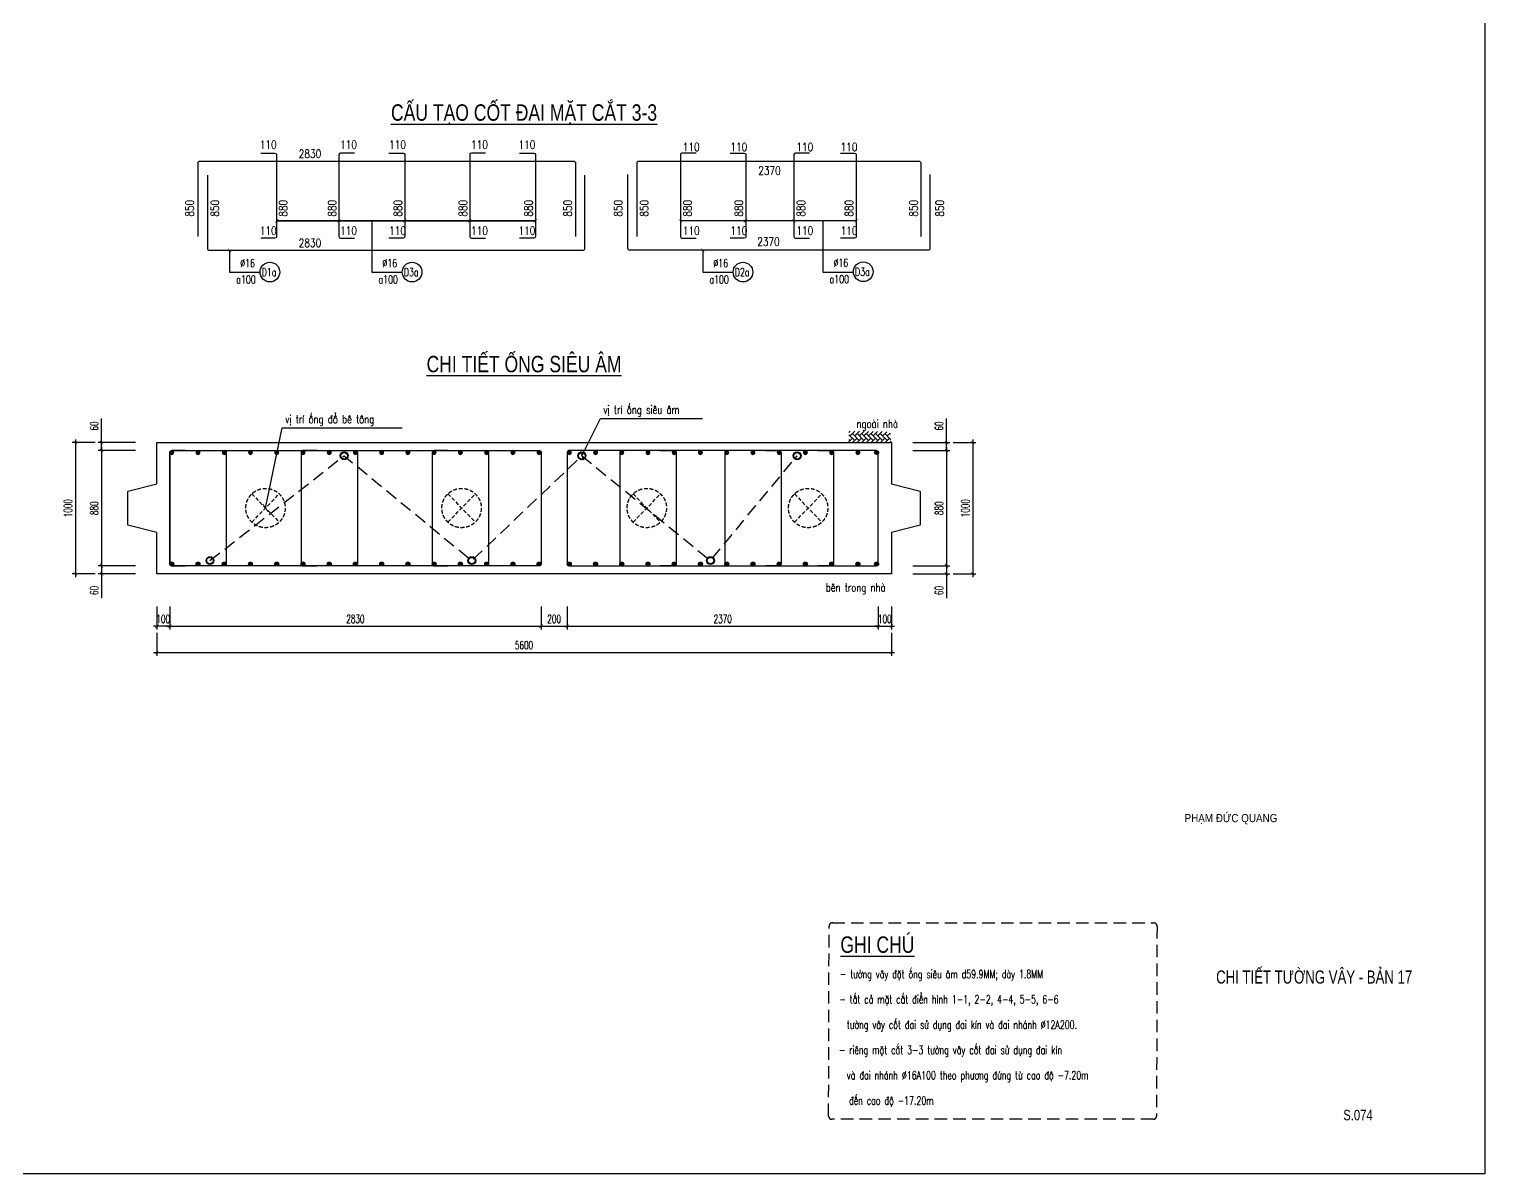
# Model space of a CAD drawing. Header units: millimetres. Extents: x -143483 to 1166745, y -1448440 to -1202244.
# Drawn here: x 303109 to 347497, y -1443081 to -1408172 of the extents above; entities that cross this region are included whole.
import ezdxf
from ezdxf.enums import TextEntityAlignment as Align

# ---------------------------------------------------------------- set-up
doc = ezdxf.new("R2010")
doc.units = ezdxf.units.MM
doc.header["$LTSCALE"] = 30
doc.header["$PDMODE"] = 3
doc.linetypes.add('DASHED', pattern=[19.05, 12.7, -6.35])
doc.layers.get('0').update_dxf_attribs({"lineweight": 9})
doc.layers.get('Defpoints').update_dxf_attribs({"lineweight": 9})
for name, color, linetype in [('0-Chu khung ten', 7, 'Continuous'), ('ccu11-Cotthep', 9, 'Continuous'), ('ccu11-Dim', 8, 'Continuous'), ('ccu11-Hatch', 8, 'Continuous'), ('ccu11-Manh', 8, 'Continuous'), ('ccu11-Text', 31, 'Continuous'), ('ccu11-Thay', 7, 'Continuous'), ('ccu11-Thep doc', 4, 'Continuous'), ('ccu11-Thepdai', 6, 'Continuous')]:
    doc.layers.add(name, color=color, linetype=linetype)
doc.layers.add('ccu11-Khuat', color=9, linetype='DASHED', lineweight=30)
doc.styles.add('ccu11-dim', font='vnsimli.shx', dxfattribs={"width": 0.65, "bigfont": 'bigfont.shx'})
doc.styles.add('ccu11-VnAvantH', font='VHAVAN.TTF')
doc.styles.add('ccu11-VnAvH-B', font='VHAVANB.TTF')
doc.styles.add('ccu11-vnsimli', font='vnsimli.shx', dxfattribs={"width": 0.8, "bigfont": 'vns.shx'})
doc.styles.add('ccu11-vnsimple', font='vnsimple.shx', dxfattribs={"bigfont": 'bigfont.shx'})
doc.styles.add('ccu11_simli', font='vnsimli.shx', dxfattribs={"width": 0.8})
doc.styles.add('LoGoTTAs1', font='VHARIAL.TTF')
doc.styles.add('LoGoTTAs2', font='VHAVAN.TTF')
doc.styles.add('VNARIALH', font='VHARIAL.TTF')
doc.dimstyles.new('ccu11-100', dxfattribs={"dimscale": 100, "dimtxt": 2.5, "dimasz": 1, "dimexe": 1, "dimexo": 2, "dimgap": 1, "dimtad": 1, "dimdec": 0, "dimdsep": 46, "dimtxsty": 'ccu11-dim', "dimblk": 'ARCHTICK', "dimcen": -1, "dimdle": 1, "dimclrd": 256, "dimclre": 256, "dimclrt": 3, "dimadec": 0, "dimazin": 2, "dimtfac": 0.1, "dimtdec": 0, "dimtmove": 0, "dimatfit": 1, "dimldrblk": 'ARCHTICK', "dimfxl": 0, "dimtvp": 0.833333, "dimtolj": 1, "dimtzin": 12, "dimarcsym": 0})
doc.dimstyles.new('ccu11-100x4', dxfattribs={"dimscale": 100, "dimtxt": 2.5, "dimasz": 1, "dimexe": 1, "dimexo": 2, "dimgap": 1, "dimtad": 1, "dimdec": 0, "dimlfac": 0.25, "dimdsep": 46, "dimtxsty": 'ccu11-dim', "dimblk": 'ARCHTICK', "dimcen": -1, "dimdle": 1, "dimclrd": 256, "dimclre": 256, "dimclrt": 3, "dimadec": 0, "dimazin": 2, "dimtfac": 0.1, "dimtdec": 0, "dimtmove": 0, "dimatfit": 1, "dimldrblk": 'ARCHTICK', "dimfxl": 0, "dimtvp": 0.833333, "dimtolj": 1, "dimtzin": 12, "dimarcsym": 0})

# ---------------------------------------------------------------- blocks, each defined once
blk = doc.blocks.new('MCT')
at = {"ltscale": 0.005}
for p, q in [((-0.49, 0), (0.49, 0)), ((0.35, -0.35), (-0.35, 0.35)), ((-0.35, -0.35), (0.35, 0.35)), ((0, -0.49), (0, 0.49))]:
    blk.add_line(p, q, dxfattribs=at)
blk.add_circle((0, 0), 0.492, dxfattribs=at)
blk = doc.blocks.new('*U4059')
at = {"layer": 'ccu11-Thep doc', "xscale": -121.9200000001001, "yscale": 121.9200000001001, "zscale": 121.92, "rotation": 270}
blk.add_blockref('MCT', (0, 0), dxfattribs=at)
blk = doc.blocks.new('*U4060')
at = {"layer": 'ccu11-Thep doc', "color": 0, "linetype": 'ByBlock', "lineweight": -2, "transparency": 16777216}
for p in [(0, 0), (800, 0), (1600, 0), (2400, 0), (3200, 0), (4000, 0), (4800, 0), (5600, 0), (6400, 0), (7200, 0), (8000, 0), (8800, 0), (9600, 0), (10400, 0), (11200, 0)]:
    blk.add_blockref('*U4059', p, dxfattribs=at)
blk = doc.blocks.new('*U4061')
at = {"layer": 'ccu11-Thep doc', "xscale": -121.9200000001001, "yscale": 121.9200000001001, "zscale": 121.92, "rotation": 270}
blk.add_blockref('MCT', (0, 0), dxfattribs=at)
blk = doc.blocks.new('*U4062')
at = {"layer": 'ccu11-Thep doc', "color": 0, "linetype": 'ByBlock', "lineweight": -2, "transparency": 16777216}
for p in [(0, 0), (800, 0), (1600, 0), (2400, 0), (3200, 0), (4000, 0), (4800, 0), (5600, 0), (6400, 0), (7200, 0), (8000, 0), (8800, 0), (9600, 0), (10400, 0), (11200, 0)]:
    blk.add_blockref('*U4061', p, dxfattribs=at)
blk = doc.blocks.new('*U4063')
at = {"layer": 'ccu11-Thep doc', "xscale": -121.9200000001001, "yscale": 121.9200000001001, "zscale": 121.92, "rotation": 270}
blk.add_blockref('MCT', (0, 0), dxfattribs=at)
blk = doc.blocks.new('*U4064')
at = {"layer": 'ccu11-Thep doc', "color": 0, "linetype": 'ByBlock', "lineweight": -2, "transparency": 16777216}
for p in [(0, 0), (800, 0), (1600, 0), (2400, 0), (3200, 0), (4000, 0), (4800, 0), (5600, 0), (6400, 0), (7200, 0), (8000, 0), (8800, 0)]:
    blk.add_blockref('*U4063', p, dxfattribs=at)
blk = doc.blocks.new('*U4065')
at = {"layer": 'ccu11-Thep doc', "xscale": -121.9200000001001, "yscale": 121.9200000001001, "zscale": 121.92, "rotation": 270}
blk.add_blockref('MCT', (0, 0), dxfattribs=at)
blk = doc.blocks.new('*U4066')
at = {"layer": 'ccu11-Thep doc', "color": 0, "linetype": 'ByBlock', "lineweight": -2, "transparency": 16777216}
for p in [(0, 0), (800, 0), (1600, 0), (2400, 0), (3200, 0), (4000, 0), (4800, 0), (5600, 0), (6400, 0), (7200, 0), (8000, 0), (8800, 0)]:
    blk.add_blockref('*U4065', p, dxfattribs=at)
blk = doc.blocks.new('_ARCHTICK')
at = {"color": 0, "linetype": 'ByBlock', "const_width": 0.15}
blk.add_lwpolyline([(-0.5, -0.5), (0.5, 0.5)], dxfattribs=at)
blk = doc.blocks.new('*D4109')
at = {"layer": 'ccu11-Dim', "linetype": 'ByBlock', "lineweight": -2, "ltscale": 30, "transparency": 16777216}
for p, q in [((305319, -1420783), (305319, -1420043)), ((306348, -1420783), (305219, -1420783)), ((305319, -1421023), (305319, -1420783)), ((306348, -1421023), (305219, -1421023)), ((305319, -1421023), (305319, -1421123))]:
    blk.add_line(p, q, dxfattribs=at)
at = {"layer": 'Defpoints', "color": 0, "linetype": 'ByBlock', "ltscale": 30, "transparency": 16777216}
for p in [(306548, -1420783), (305319, -1421023), (306548, -1421023)]:
    blk.add_point(p, dxfattribs=at)
at = {"layer": 'ccu11-Dim', "linetype": 'ByBlock', "lineweight": -2, "ltscale": 30, "transparency": 16777216, "xscale": 100, "yscale": 100, "zscale": 100}
for p, rotation in [((305319, -1420783), 270), ((305319, -1421023), 90)]:
    blk.add_blockref('_ARCHTICK', p, dxfattribs=dict(at, rotation=rotation))
at = {"layer": 'ccu11-Dim', "color": 3, "linetype": 'ByBlock', "ltscale": 30, "transparency": 16777216, "insert": (305094, -1420275), "char_height": 250, "attachment_point": 5, "rotation": 90, "style": 'ccu11-dim'}
blk.add_mtext('\\A1;60', dxfattribs=at)
blk = doc.blocks.new('*D4110')
at = {"layer": 'ccu11-Dim', "linetype": 'ByBlock', "lineweight": -2, "ltscale": 30, "transparency": 16777216}
for p, q in [((306348, -1421023), (305219, -1421023)), ((305319, -1420923), (305319, -1424643)), ((306348, -1424543), (305219, -1424543))]:
    blk.add_line(p, q, dxfattribs=at)
at = {"layer": 'Defpoints', "color": 0, "linetype": 'ByBlock', "ltscale": 30, "transparency": 16777216}
for p in [(306548, -1421023), (305319, -1424543), (306548, -1424543)]:
    blk.add_point(p, dxfattribs=at)
at = {"layer": 'ccu11-Dim', "linetype": 'ByBlock', "lineweight": -2, "ltscale": 30, "transparency": 16777216, "xscale": 100, "yscale": 100, "zscale": 100}
for p, rotation in [((305319, -1421023), 90), ((305319, -1424543), 270)]:
    blk.add_blockref('_ARCHTICK', p, dxfattribs=dict(at, rotation=rotation))
at = {"layer": 'ccu11-Dim', "color": 3, "linetype": 'ByBlock', "ltscale": 30, "transparency": 16777216, "insert": (305094, -1422783), "char_height": 250, "attachment_point": 5, "rotation": 90, "style": 'ccu11-dim'}
blk.add_mtext('\\A1;880', dxfattribs=at)
blk = doc.blocks.new('*D4111')
at = {"layer": 'ccu11-Dim', "linetype": 'ByBlock', "lineweight": -2, "ltscale": 30, "transparency": 16777216}
for p, q in [((306348, -1424543), (305219, -1424543)), ((306348, -1424783), (305219, -1424783)), ((305319, -1424543), (305319, -1424443)), ((305319, -1424543), (305319, -1424783)), ((305319, -1424783), (305319, -1425522))]:
    blk.add_line(p, q, dxfattribs=at)
at = {"layer": 'Defpoints', "color": 0, "linetype": 'ByBlock', "ltscale": 30, "transparency": 16777216}
for p in [(305319, -1424543), (306548, -1424543), (306548, -1424783)]:
    blk.add_point(p, dxfattribs=at)
at = {"layer": 'ccu11-Dim', "linetype": 'ByBlock', "lineweight": -2, "ltscale": 30, "transparency": 16777216, "xscale": 100, "yscale": 100, "zscale": 100}
for p, rotation in [((305319, -1424543), 270), ((305319, -1424783), 90)]:
    blk.add_blockref('_ARCHTICK', p, dxfattribs=dict(at, rotation=rotation))
at = {"layer": 'ccu11-Dim', "color": 3, "linetype": 'ByBlock', "ltscale": 30, "transparency": 16777216, "insert": (305094, -1425291), "char_height": 250, "attachment_point": 5, "rotation": 90, "style": 'ccu11-dim'}
blk.add_mtext('\\A1;60', dxfattribs=at)
blk = doc.blocks.new('*D4112')
at = {"layer": 'ccu11-Dim', "linetype": 'ByBlock', "lineweight": -2, "ltscale": 30, "transparency": 16777216}
for p, q in [((305119, -1420783), (304419, -1420783)), ((304519, -1420683), (304519, -1424883)), ((305119, -1424783), (304419, -1424783))]:
    blk.add_line(p, q, dxfattribs=at)
at = {"layer": 'Defpoints', "color": 0, "linetype": 'ByBlock', "ltscale": 30, "transparency": 16777216}
for p in [(305319, -1420783), (304519, -1424783), (305319, -1424783)]:
    blk.add_point(p, dxfattribs=at)
at = {"layer": 'ccu11-Dim', "linetype": 'ByBlock', "lineweight": -2, "ltscale": 30, "transparency": 16777216, "xscale": 100, "yscale": 100, "zscale": 100}
for p, rotation in [((304519, -1420783), 90), ((304519, -1424783), 270)]:
    blk.add_blockref('_ARCHTICK', p, dxfattribs=dict(at, rotation=rotation))
at = {"layer": 'ccu11-Dim', "color": 3, "linetype": 'ByBlock', "ltscale": 30, "transparency": 16777216, "insert": (304294, -1422783), "char_height": 250, "attachment_point": 5, "rotation": 90, "style": 'ccu11-dim'}
blk.add_mtext('\\A1;1000', dxfattribs=at)
blk = doc.blocks.new('*D4113')
at = {"layer": 'ccu11-Dim', "linetype": 'ByBlock', "lineweight": -2, "ltscale": 30, "transparency": 16777216}
for p, q in [((306999, -1426583), (306999, -1427283)), ((329399, -1426583), (329399, -1427283)), ((306899, -1427183), (329499, -1427183))]:
    blk.add_line(p, q, dxfattribs=at)
at = {"layer": 'Defpoints', "color": 0, "linetype": 'ByBlock', "ltscale": 30, "transparency": 16777216}
for p in [(306999, -1426383), (329399, -1426383), (329399, -1427183)]:
    blk.add_point(p, dxfattribs=at)
at = {"layer": 'ccu11-Dim', "linetype": 'ByBlock', "lineweight": -2, "ltscale": 30, "transparency": 16777216, "xscale": 100, "yscale": 100, "zscale": 100, "rotation": 180}
blk.add_blockref('_ARCHTICK', (306999, -1427183), dxfattribs=at)
at = {"layer": 'ccu11-Dim', "linetype": 'ByBlock', "lineweight": -2, "ltscale": 30, "transparency": 16777216, "xscale": 100, "yscale": 100, "zscale": 100}
blk.add_blockref('_ARCHTICK', (329399, -1427183), dxfattribs=at)
at = {"layer": 'ccu11-Dim', "color": 3, "linetype": 'ByBlock', "ltscale": 30, "transparency": 16777216, "insert": (318199, -1426958), "char_height": 250, "attachment_point": 5, "style": 'ccu11-dim'}
blk.add_mtext('\\A1;5600', dxfattribs=at)
blk = doc.blocks.new('*D4114')
at = {"layer": 'ccu11-Dim', "linetype": 'ByBlock', "lineweight": -2, "ltscale": 30, "transparency": 16777216}
for p, q in [((318718, -1425783), (318718, -1426483)), ((319518, -1425783), (319518, -1426483)), ((318618, -1426383), (319618, -1426383))]:
    blk.add_line(p, q, dxfattribs=at)
at = {"layer": 'Defpoints', "color": 0, "linetype": 'ByBlock', "ltscale": 30, "transparency": 16777216}
for p in [(318718, -1425583), (319518, -1425583), (319518, -1426383)]:
    blk.add_point(p, dxfattribs=at)
at = {"layer": 'ccu11-Dim', "linetype": 'ByBlock', "lineweight": -2, "ltscale": 30, "transparency": 16777216, "xscale": 100, "yscale": 100, "zscale": 100, "rotation": 180}
blk.add_blockref('_ARCHTICK', (318718, -1426383), dxfattribs=at)
at = {"layer": 'ccu11-Dim', "linetype": 'ByBlock', "lineweight": -2, "ltscale": 30, "transparency": 16777216, "xscale": 100, "yscale": 100, "zscale": 100}
blk.add_blockref('_ARCHTICK', (319518, -1426383), dxfattribs=at)
at = {"layer": 'ccu11-Dim', "color": 3, "linetype": 'ByBlock', "ltscale": 30, "transparency": 16777216, "insert": (319118, -1426158), "char_height": 250, "attachment_point": 5, "style": 'ccu11-dim'}
blk.add_mtext('\\A1;200', dxfattribs=at)
blk = doc.blocks.new('*D4115')
at = {"layer": 'ccu11-Dim', "linetype": 'ByBlock', "lineweight": -2, "ltscale": 30, "transparency": 16777216}
for p, q in [((307399, -1425783), (307399, -1426483)), ((318718, -1425783), (318718, -1426483)), ((307299, -1426383), (318818, -1426383))]:
    blk.add_line(p, q, dxfattribs=at)
at = {"layer": 'Defpoints', "color": 0, "linetype": 'ByBlock', "ltscale": 30, "transparency": 16777216}
for p in [(307399, -1425583), (318718, -1425583), (318718, -1426383)]:
    blk.add_point(p, dxfattribs=at)
at = {"layer": 'ccu11-Dim', "linetype": 'ByBlock', "lineweight": -2, "ltscale": 30, "transparency": 16777216, "xscale": 100, "yscale": 100, "zscale": 100, "rotation": 180}
blk.add_blockref('_ARCHTICK', (307399, -1426383), dxfattribs=at)
at = {"layer": 'ccu11-Dim', "linetype": 'ByBlock', "lineweight": -2, "ltscale": 30, "transparency": 16777216, "xscale": 100, "yscale": 100, "zscale": 100}
blk.add_blockref('_ARCHTICK', (318718, -1426383), dxfattribs=at)
at = {"layer": 'ccu11-Dim', "color": 3, "linetype": 'ByBlock', "ltscale": 30, "transparency": 16777216, "insert": (313058, -1426158), "char_height": 250, "attachment_point": 5, "style": 'ccu11-dim'}
blk.add_mtext('\\A1;2830', dxfattribs=at)
blk = doc.blocks.new('*D4116')
at = {"layer": 'ccu11-Dim', "linetype": 'ByBlock', "lineweight": -2, "ltscale": 30, "transparency": 16777216}
for p, q in [((306999, -1425783), (306999, -1426483)), ((307399, -1425783), (307399, -1426483)), ((306999, -1426383), (306899, -1426383)), ((307399, -1426383), (306999, -1426383)), ((307399, -1426383), (307499, -1426383))]:
    blk.add_line(p, q, dxfattribs=at)
at = {"layer": 'Defpoints', "color": 0, "linetype": 'ByBlock', "ltscale": 30, "transparency": 16777216}
for p in [(306999, -1425583), (307399, -1425583), (306999, -1426383)]:
    blk.add_point(p, dxfattribs=at)
at = {"layer": 'ccu11-Dim', "linetype": 'ByBlock', "lineweight": -2, "ltscale": 30, "transparency": 16777216, "xscale": 100, "yscale": 100, "zscale": 100}
blk.add_blockref('_ARCHTICK', (306999, -1426383), dxfattribs=at)
at = {"layer": 'ccu11-Dim', "linetype": 'ByBlock', "lineweight": -2, "ltscale": 30, "transparency": 16777216, "xscale": 100, "yscale": 100, "zscale": 100, "rotation": 180}
blk.add_blockref('_ARCHTICK', (307399, -1426383), dxfattribs=at)
at = {"layer": 'ccu11-Dim', "color": 3, "linetype": 'ByBlock', "ltscale": 30, "transparency": 16777216, "insert": (307199, -1426158), "char_height": 250, "attachment_point": 5, "style": 'ccu11-dim'}
blk.add_mtext('\\A1;100', dxfattribs=at)
blk = doc.blocks.new('*D4185')
at = {"layer": 'ccu11-Dim', "linetype": 'ByBlock', "lineweight": -2, "ltscale": 30, "transparency": 16777216}
for p, q in [((331079, -1420783), (331079, -1420043)), ((330051, -1420783), (331179, -1420783)), ((331079, -1421023), (331079, -1420783)), ((330051, -1421023), (331179, -1421023)), ((331079, -1421023), (331079, -1421123))]:
    blk.add_line(p, q, dxfattribs=at)
at = {"layer": 'Defpoints', "color": 0, "linetype": 'ByBlock', "ltscale": 30, "transparency": 16777216}
for p in [(329851, -1420783), (329851, -1421023), (331079, -1421023)]:
    blk.add_point(p, dxfattribs=at)
at = {"layer": 'ccu11-Dim', "linetype": 'ByBlock', "lineweight": -2, "ltscale": 30, "transparency": 16777216, "xscale": 100, "yscale": 100, "zscale": 100}
for p, rotation in [((331079, -1420783), 270), ((331079, -1421023), 90)]:
    blk.add_blockref('_ARCHTICK', p, dxfattribs=dict(at, rotation=rotation))
at = {"layer": 'ccu11-Dim', "color": 3, "linetype": 'ByBlock', "ltscale": 30, "transparency": 16777216, "insert": (330854, -1420275), "char_height": 250, "attachment_point": 5, "rotation": 90, "style": 'ccu11-dim'}
blk.add_mtext('\\A1;60', dxfattribs=at)
blk = doc.blocks.new('*D4186')
at = {"layer": 'ccu11-Dim', "linetype": 'ByBlock', "lineweight": -2, "ltscale": 30, "transparency": 16777216}
for p, q in [((330051, -1421023), (331179, -1421023)), ((331079, -1420923), (331079, -1424643)), ((330051, -1424543), (331179, -1424543))]:
    blk.add_line(p, q, dxfattribs=at)
at = {"layer": 'Defpoints', "color": 0, "linetype": 'ByBlock', "ltscale": 30, "transparency": 16777216}
for p in [(329851, -1421023), (329851, -1424543), (331079, -1424543)]:
    blk.add_point(p, dxfattribs=at)
at = {"layer": 'ccu11-Dim', "linetype": 'ByBlock', "lineweight": -2, "ltscale": 30, "transparency": 16777216, "xscale": 100, "yscale": 100, "zscale": 100}
for p, rotation in [((331079, -1421023), 90), ((331079, -1424543), 270)]:
    blk.add_blockref('_ARCHTICK', p, dxfattribs=dict(at, rotation=rotation))
at = {"layer": 'ccu11-Dim', "color": 3, "linetype": 'ByBlock', "ltscale": 30, "transparency": 16777216, "insert": (330854, -1422783), "char_height": 250, "attachment_point": 5, "rotation": 90, "style": 'ccu11-dim'}
blk.add_mtext('\\A1;880', dxfattribs=at)
blk = doc.blocks.new('*D4187')
at = {"layer": 'ccu11-Dim', "linetype": 'ByBlock', "lineweight": -2, "ltscale": 30, "transparency": 16777216}
for p, q in [((330051, -1424543), (331179, -1424543)), ((330051, -1424783), (331179, -1424783)), ((331079, -1424543), (331079, -1424443)), ((331079, -1424543), (331079, -1424783)), ((331079, -1424783), (331079, -1425522))]:
    blk.add_line(p, q, dxfattribs=at)
at = {"layer": 'Defpoints', "color": 0, "linetype": 'ByBlock', "ltscale": 30, "transparency": 16777216}
for p in [(329851, -1424543), (329851, -1424783), (331079, -1424543)]:
    blk.add_point(p, dxfattribs=at)
at = {"layer": 'ccu11-Dim', "linetype": 'ByBlock', "lineweight": -2, "ltscale": 30, "transparency": 16777216, "xscale": 100, "yscale": 100, "zscale": 100}
for p, rotation in [((331079, -1424543), 270), ((331079, -1424783), 90)]:
    blk.add_blockref('_ARCHTICK', p, dxfattribs=dict(at, rotation=rotation))
at = {"layer": 'ccu11-Dim', "color": 3, "linetype": 'ByBlock', "ltscale": 30, "transparency": 16777216, "insert": (330854, -1425291), "char_height": 250, "attachment_point": 5, "rotation": 90, "style": 'ccu11-dim'}
blk.add_mtext('\\A1;60', dxfattribs=at)
blk = doc.blocks.new('*D4188')
at = {"layer": 'ccu11-Dim', "linetype": 'ByBlock', "lineweight": -2, "ltscale": 30, "transparency": 16777216}
for p, q in [((331279, -1420783), (331979, -1420783)), ((331879, -1420683), (331879, -1424883)), ((331279, -1424783), (331979, -1424783))]:
    blk.add_line(p, q, dxfattribs=at)
at = {"layer": 'Defpoints', "color": 0, "linetype": 'ByBlock', "ltscale": 30, "transparency": 16777216}
for p in [(331079, -1420783), (331079, -1424783), (331879, -1424783)]:
    blk.add_point(p, dxfattribs=at)
at = {"layer": 'ccu11-Dim', "linetype": 'ByBlock', "lineweight": -2, "ltscale": 30, "transparency": 16777216, "xscale": 100, "yscale": 100, "zscale": 100}
for p, rotation in [((331879, -1420783), 90), ((331879, -1424783), 270)]:
    blk.add_blockref('_ARCHTICK', p, dxfattribs=dict(at, rotation=rotation))
at = {"layer": 'ccu11-Dim', "color": 3, "linetype": 'ByBlock', "ltscale": 30, "transparency": 16777216, "insert": (331654, -1422783), "char_height": 250, "attachment_point": 5, "rotation": 90, "style": 'ccu11-dim'}
blk.add_mtext('\\A1;1000', dxfattribs=at)
blk = doc.blocks.new('*D4199')
at = {"layer": 'ccu11-Dim', "linetype": 'ByBlock', "lineweight": -2, "ltscale": 30, "transparency": 16777216}
for p, q in [((319518, -1425783), (319518, -1426483)), ((328999, -1425783), (328999, -1426483)), ((319418, -1426383), (329099, -1426383))]:
    blk.add_line(p, q, dxfattribs=at)
at = {"layer": 'Defpoints', "color": 0, "linetype": 'ByBlock', "ltscale": 30, "transparency": 16777216}
for p in [(319518, -1425583), (328999, -1425583), (328999, -1426383)]:
    blk.add_point(p, dxfattribs=at)
at = {"layer": 'ccu11-Dim', "linetype": 'ByBlock', "lineweight": -2, "ltscale": 30, "transparency": 16777216, "xscale": 100, "yscale": 100, "zscale": 100, "rotation": 180}
blk.add_blockref('_ARCHTICK', (319518, -1426383), dxfattribs=at)
at = {"layer": 'ccu11-Dim', "linetype": 'ByBlock', "lineweight": -2, "ltscale": 30, "transparency": 16777216, "xscale": 100, "yscale": 100, "zscale": 100}
blk.add_blockref('_ARCHTICK', (328999, -1426383), dxfattribs=at)
at = {"layer": 'ccu11-Dim', "color": 3, "linetype": 'ByBlock', "ltscale": 30, "transparency": 16777216, "insert": (324258, -1426158), "char_height": 250, "attachment_point": 5, "style": 'ccu11-dim'}
blk.add_mtext('\\A1;2370', dxfattribs=at)
blk = doc.blocks.new('*D4200')
at = {"layer": 'ccu11-Dim', "linetype": 'ByBlock', "lineweight": -2, "ltscale": 30, "transparency": 16777216}
for p, q in [((328999, -1425783), (328999, -1426483)), ((329399, -1425783), (329399, -1426483)), ((328999, -1426383), (328899, -1426383)), ((328999, -1426383), (329399, -1426383)), ((329399, -1426383), (329499, -1426383))]:
    blk.add_line(p, q, dxfattribs=at)
at = {"layer": 'Defpoints', "color": 0, "linetype": 'ByBlock', "ltscale": 30, "transparency": 16777216}
for p in [(328999, -1425583), (329399, -1425583), (329399, -1426383)]:
    blk.add_point(p, dxfattribs=at)
at = {"layer": 'ccu11-Dim', "linetype": 'ByBlock', "lineweight": -2, "ltscale": 30, "transparency": 16777216, "xscale": 100, "yscale": 100, "zscale": 100}
blk.add_blockref('_ARCHTICK', (328999, -1426383), dxfattribs=at)
at = {"layer": 'ccu11-Dim', "linetype": 'ByBlock', "lineweight": -2, "ltscale": 30, "transparency": 16777216, "xscale": 100, "yscale": 100, "zscale": 100, "rotation": 180}
blk.add_blockref('_ARCHTICK', (329399, -1426383), dxfattribs=at)
at = {"layer": 'ccu11-Dim', "color": 3, "linetype": 'ByBlock', "ltscale": 30, "transparency": 16777216, "insert": (329199, -1426158), "char_height": 250, "attachment_point": 5, "style": 'ccu11-dim'}
blk.add_mtext('\\A1;100', dxfattribs=at)
blk = doc.blocks.new('ccu11_88_tenbv')
at = {"layer": '0-Chu khung ten', "color": 31, "style": 'LoGoTTAs2', "width": 0.8}
for p in [(-8837, 8052), (-8800, 6853)]:
    blk.add_attdef('...', p, '', height=220, dxfattribs=at)
at = {"layer": '0-Chu khung ten', "color": 31}
for tag, height, style, width, p in [('1', 500, 'VNARIALH', 0.85, (-4500, 3869)), ('2', 500, 'VNARIALH', 0.85, (-4500, 2917)), ('S1-01-1', 700, 'LoGoTTAs1', 0.8, (-2250, 607)), ('1/100', 350, 'VNARIALH', 0.85, (-6750, 229))]:
    blk.add_attdef(tag, text='', height=height, dxfattribs=dict(at, style=style, width=width)).set_placement(p, align=Align.CENTER)
blk = doc.blocks.new('SHD')
at = {"layer": 'ccu11-Cotthep'}
blk.add_circle((300, 0), 300, dxfattribs=at)
at = {"layer": 'ccu11-Cotthep', "color": 31, "style": 'ccu11_simli', "width": 0.8}
blk.add_attdef('DK', text='', height=250, dxfattribs=at).set_placement((-101, 65), align=Align.BOTTOM_RIGHT)
blk.add_attdef('KH', text='', height=250, dxfattribs=at).set_placement((300, 0), align=Align.MIDDLE)
blk.add_attdef('KC', text='', height=250, dxfattribs=at).set_placement((-101, -142), align=Align.TOP_RIGHT)

msp = doc.modelspace()

# ---------------------------------------------------------------- hatches: boundary and pattern name
at = {"layer": 'ccu11-Hatch', "ltscale": 10}
h = msp.add_hatch(dxfattribs=at)
h.set_pattern_fill('AR-HBONE', color=256, scale=25, angle=270, style=0)
h.set_pattern_definition([(45, (-2933743.68, 355673.39), (141.4213562, 4e-14), [300, -100]), (315, (-2933672.97, 355744.1), (141.4213562, 4e-14), [300, -100])])
h.paths.add_polyline_path([(328106.82, -1420430.08), (328106.82, -1420782.81), (329399.17, -1420782.81), (329356.32, -1420451.5)])

# ---------------------------------------------------------------- linework, layer by layer
at = {"layer": 'ccu11-Khuat', "ltscale": 0.3}
for p, q in [((309898.27, -1422347.09), (310736.5, -1423205.79)), ((309898.27, -1423205.79), (310736.5, -1422347.09)), ((315876.17, -1422347.09), (316714.41, -1423205.79)), ((315876.17, -1423205.79), (316714.41, -1422347.09)), ((321523.66, -1422347.09), (322361.89, -1423205.79)), ((321523.66, -1423205.79), (322361.89, -1422347.09)), ((326444.04, -1422347.09), (327282.27, -1423205.79)), ((326444.04, -1423205.79), (327282.27, -1422347.09))]:
    msp.add_line(p, q, dxfattribs=at)
at = {"layer": 'ccu11-Khuat', "flags": 128}
msp.add_lwpolyline([(308623.84, -1424380.12), (312716.03, -1421183.13), (316607.08, -1424380.12), (319964.38, -1421183.13), (323883.31, -1424380.12), (326527.34, -1421183.13)], dxfattribs=at)
at = {"layer": 'ccu11-Khuat'}
msp.add_lwpolyline([(327600.47, -1435424.1), (337399.69, -1435424.1, -0.41421356), (337499.69, -1435524.1), (337485.08, -1441317.02, -0.41421356), (337385.08, -1441417.02), (327585.86, -1441417.02, -0.41421356), (327485.86, -1441317.02), (327500.47, -1435524.1, -0.41421356)], format="xyb", close=True, dxfattribs=at)
at = {"layer": 'ccu11-Khuat', "ltscale": 0.3}
for centre in [(310317.38, -1422776.44), (316295.29, -1422776.44), (321942.77, -1422776.44), (326863.16, -1422776.44)]:
    msp.add_circle(centre, 600, dxfattribs=at)
at = {"layer": 'ccu11-Thay'}
for points in [[(263396.51, -1383610.64), (347496.51, -1383610.64), (347496.51, -1443081.35), (263396.51, -1443081.35)], [(306999.17, -1420782.81), (329399.17, -1420782.81), (329399.17, -1422042.81), (330278.94, -1422262.81), (330278.94, -1423302.81), (329399.17, -1423522.81), (329399.17, -1424782.81), (306999.17, -1424782.81), (306999.17, -1423522.81), (306119.41, -1423302.81), (306119.41, -1422262.81), (306999.17, -1422042.81)]]:
    msp.add_lwpolyline(points, close=True, dxfattribs=at)
at = {"layer": 'ccu11-Thay', "ltscale": 30}
for centre, radius in [((312716.03, -1421183.13), 120), ((312716.03, -1421183.13), 100), ((319964.38, -1421183.13), 120), ((319964.38, -1421183.13), 100), ((326527.34, -1421183.13), 120), ((326527.34, -1421183.13), 100), ((308623.84, -1424380.12), 120), ((308623.84, -1424380.12), 100), ((316607.08, -1424380.12), 120), ((316607.08, -1424380.12), 100), ((323883.31, -1424380.12), 120), ((323883.31, -1424380.12), 100)]:
    msp.add_circle(centre, radius, dxfattribs=at)
at = {"layer": 'ccu11-Thepdai', "flags": 128}
for points in [[(310175.62, -1411950.11), (310605.62, -1411950.11, -0.38911631), (310655.62, -1412000.11), (310655.62, -1414444.88), (310655.62, -1414497.17, -0.38911631), (310605.62, -1414547.17), (310175.62, -1414547.17)], [(313033.76, -1411950.11), (312603.76, -1411950.11, 0.38911631), (312553.76, -1412000.11), (312553.76, -1414444.88), (312553.76, -1414497.17, 0.38911631), (312603.76, -1414547.17), (313033.76, -1414547.17)], [(314080.14, -1411950.11), (314510.14, -1411950.11, -0.38911631), (314560.14, -1412000.11), (314560.14, -1414444.88), (314560.14, -1414497.17, -0.38911631), (314510.14, -1414547.17), (314080.14, -1414547.17)], [(317024.27, -1411950.11), (316594.27, -1411950.11, 0.38911631), (316544.27, -1412000.11), (316544.27, -1414444.88), (316544.27, -1414497.17, 0.38911631), (316594.27, -1414547.17), (317024.27, -1414547.17)], [(318064.6, -1411950.11), (318494.6, -1411950.11, -0.38911631), (318544.6, -1412000.11), (318544.6, -1414444.88), (318544.6, -1414497.17, -0.38911631), (318494.6, -1414547.17), (318064.6, -1414547.17)], [(323445.84, -1411950.11), (323015.84, -1411950.11, 0.38911631), (322965.84, -1412000.11), (322965.84, -1414444.88), (322965.84, -1414497.17, 0.38911631), (323015.84, -1414547.17), (323445.84, -1414547.17)], [(324486.17, -1411950.11), (324916.17, -1411950.11, -0.38911631), (324966.17, -1412000.11), (324966.17, -1414444.88), (324966.17, -1414497.17, -0.38911631), (324916.17, -1414547.17), (324486.17, -1414547.17)], [(326906.55, -1411950.11), (326476.55, -1411950.11, 0.38911631), (326426.55, -1412000.11), (326426.55, -1414444.88), (326426.55, -1414497.17, 0.38911631), (326476.55, -1414547.17), (326906.55, -1414547.17)], [(327847.38, -1411950.11), (328277.38, -1411950.11, -0.38911631), (328327.38, -1412000.11), (328327.38, -1414444.88), (328327.38, -1414497.17, -0.38911631), (328277.38, -1414547.17), (327847.38, -1414547.17)]]:
    msp.add_lwpolyline(points, format="xyb", dxfattribs=at)
at = {"layer": 'ccu11-Thepdai'}
for points in [[(308259.42, -1414491.34), (308259.42, -1412257.36, -0.41421356), (308319.42, -1412197.36), (319709.19, -1412197.36, -0.41421356), (319769.19, -1412257.36), (319769.19, -1414491.34)], [(321646.13, -1414491.34), (321646.13, -1412257.36, -0.41421356), (321706.13, -1412197.36), (325971.33, -1412197.36), (330236.53, -1412197.36, -0.41421356), (330296.53, -1412257.36), (330296.53, -1414491.34)], [(308544.42, -1412623.38), (308544.42, -1414857.36, 0.41421356), (308604.42, -1414917.36), (319994.3, -1414917.36, 0.41421356), (320054.3, -1414857.36), (320054.3, -1412623.38)], [(330576.82, -1412607.84), (330576.82, -1414857.36, -0.41421356), (330516.82, -1414917.36), (325971.33, -1414917.36), (321425.84, -1414917.36, -0.41421356), (321365.84, -1414857.36), (321365.84, -1412607.84)], [(307879.17, -1421022.81), (307459.17, -1421022.81, 0.41421356), (307399.17, -1421082.81), (307399.17, -1424482.81, 0.41421356), (307459.17, -1424542.81), (307879.17, -1424542.81)], [(318669.17, -1424542.81), (307459.17, -1424542.81, -0.41421356), (307399.17, -1424482.81), (307399.17, -1421072.81, -0.41421356), (307449.17, -1421022.81), (318669.17, -1421022.81, -0.41421356), (318719.17, -1421072.81), (318719.17, -1424492.81, -0.41421356), (318669.17, -1424542.81)], [(308639.17, -1421022.81), (309059.17, -1421022.81, -0.41421356), (309119.17, -1421082.81), (309119.17, -1424482.81, -0.41421356), (309059.17, -1424542.81), (308639.17, -1424542.81)], [(311879.17, -1421022.81), (311459.17, -1421022.81, 0.41421356), (311399.17, -1421082.81), (311399.17, -1424482.81, 0.41421356), (311459.17, -1424542.81), (311879.17, -1424542.81)], [(312639.17, -1421022.81), (313059.17, -1421022.81, -0.41421356), (313119.17, -1421082.81), (313119.17, -1424482.81, -0.41421356), (313059.17, -1424542.81), (312639.17, -1424542.81)], [(315879.17, -1421022.81), (315459.17, -1421022.81, 0.41421356), (315399.17, -1421082.81), (315399.17, -1424482.81, 0.41421356), (315459.17, -1424542.81), (315879.17, -1424542.81)], [(316639.17, -1421022.81), (317059.17, -1421022.81, -0.41421356), (317119.17, -1421082.81), (317119.17, -1424482.81, -0.41421356), (317059.17, -1424542.81), (316639.17, -1424542.81)], [(321599.17, -1421022.81), (321179.17, -1421022.81, 0.41421356), (321119.17, -1421082.81), (321119.17, -1424482.81, 0.41421356), (321179.17, -1424542.81), (321599.17, -1424542.81)], [(322359.17, -1421022.81), (322779.17, -1421022.81, -0.41421356), (322839.17, -1421082.81), (322839.17, -1424482.81, -0.41421356), (322779.17, -1424542.81), (322359.17, -1424542.81)], [(324799.17, -1421022.81), (324379.17, -1421022.81, 0.41421356), (324319.17, -1421082.81), (324319.17, -1424482.81, 0.41421356), (324379.17, -1424542.81), (324799.17, -1424542.81)], [(325559.17, -1421022.81), (325979.17, -1421022.81, -0.41421356), (326039.17, -1421082.81), (326039.17, -1424482.81, -0.41421356), (325979.17, -1424542.81), (325559.17, -1424542.81)], [(327159.17, -1421022.81), (327579.17, -1421022.81, -0.41421356), (327639.17, -1421082.81), (327639.17, -1424482.81, -0.41421356), (327579.17, -1424542.81), (327159.17, -1424542.81)]]:
    msp.add_lwpolyline(points, format="xyb", dxfattribs=at)
msp.add_lwpolyline([(323974.93, -1421022.81), (319569.17, -1421022.81, 0.41421356), (319519.17, -1421072.81), (319519.17, -1424492.81, 0.41421356), (319569.17, -1424542.81), (323974.93, -1424542.81), (328949.17, -1424542.81, 0.41421356), (328999.17, -1424492.81), (328999.17, -1421072.81, 0.41421356), (328949.17, -1421022.81)], format="xyb", close=True, dxfattribs=at)

# ---------------------------------------------------------------- block references
at = {"layer": 'ccu11-Cotthep', "yscale": 100, "zscale": 100, "rotation": 180}
for p, xscale in [((310655.62, -1414020.48), 100), ((312553.76, -1414020.48), 100), ((314560.14, -1414020.48), 100), ((316544.27, -1414020.48), 100), ((322965.84, -1414020.48), -100), ((324949.97, -1414020.48), 100), ((326426.55, -1414020.48), -100)]:
    msp.add_blockref('_ARCHTICK', p, dxfattribs=dict(at, xscale=xscale))
at = {"layer": 'ccu11-Cotthep'}
ref = msp.add_blockref('SHD', (310150.77, -1415583.32), dxfattribs=at)
ref.add_attrib('KH', 'D1a', dxfattribs={"color": 31, "height": 250, "style": 'ccu11-vnsimple', "width": 0.7}).set_placement((310425.77, -1415583.32), align=Align.MIDDLE_CENTER)
ref.add_attrib('KC', 'a100', dxfattribs={"color": 31, "height": 250, "style": 'ccu11-vnsimple', "width": 0.7}).set_placement((309722.19, -1415683.32), align=Align.TOP_CENTER)
ref.add_attrib('DK', '`16', dxfattribs={"color": 31, "height": 250, "style": 'ccu11-vnsimple', "width": 0.7}).set_placement((309769.99, -1415508.32), align=Align.BOTTOM_CENTER)
ref = msp.add_blockref('SHD', (314486.07, -1415583.32), dxfattribs=at)
ref.add_attrib('KH', 'D3a', dxfattribs={"color": 31, "height": 250, "style": 'ccu11-vnsimple', "width": 0.7}).set_placement((314761.07, -1415583.32), align=Align.MIDDLE_CENTER)
ref.add_attrib('KC', 'a100', dxfattribs={"color": 31, "height": 250, "style": 'ccu11-vnsimple', "width": 0.7}).set_placement((314057.49, -1415683.32), align=Align.TOP_CENTER)
ref.add_attrib('DK', '`16', dxfattribs={"color": 31, "height": 250, "style": 'ccu11-vnsimple', "width": 0.7}).set_placement((314105.29, -1415508.32), align=Align.BOTTOM_CENTER)
ref = msp.add_blockref('SHD', (324576.42, -1415583.32), dxfattribs=at)
ref.add_attrib('KH', 'D2a', dxfattribs={"color": 31, "height": 250, "style": 'ccu11-vnsimple', "width": 0.7}).set_placement((324851.42, -1415583.32), align=Align.MIDDLE_CENTER)
ref.add_attrib('KC', 'a100', dxfattribs={"color": 31, "height": 250, "style": 'ccu11-vnsimple', "width": 0.7}).set_placement((324147.84, -1415683.32), align=Align.TOP_CENTER)
ref.add_attrib('DK', '`16', dxfattribs={"color": 31, "height": 250, "style": 'ccu11-vnsimple', "width": 0.7}).set_placement((324195.64, -1415508.32), align=Align.BOTTOM_CENTER)
ref = msp.add_blockref('SHD', (328241.24, -1415572.32), dxfattribs=at)
ref.add_attrib('KH', 'D3a', dxfattribs={"color": 31, "height": 250, "style": 'ccu11-vnsimple', "width": 0.7}).set_placement((328516.24, -1415572.32), align=Align.MIDDLE_CENTER)
ref.add_attrib('KC', 'a100', dxfattribs={"color": 31, "height": 250, "style": 'ccu11-vnsimple', "width": 0.7}).set_placement((327812.66, -1415672.32), align=Align.TOP_CENTER)
ref.add_attrib('DK', '`16', dxfattribs={"color": 31, "height": 250, "style": 'ccu11-vnsimple', "width": 0.7}).set_placement((327860.46, -1415497.32), align=Align.BOTTOM_CENTER)
at = {"layer": 'ccu11-Text'}
ref = msp.add_blockref('ccu11_88_tenbv', (347509.06, -1443081.35), dxfattribs=dict(at, xscale=0.9648990920163515, yscale=0.9648990920163515, zscale=0.9648990920163515))
ref.add_attrib('1', 'CHI TIÕT T¦êNG V¢Y - B¶N 17', dxfattribs={"layer": '0-Chu khung ten', "color": 1, "height": 400.4762, "style": 'ccu11-VnAvantH', "width": 0.75}).set_placement((342291.51, -1436878.13), align=Align.TOP_CENTER)
ref.add_attrib('S1-01-1', 'S.074', dxfattribs={"layer": '0-Chu khung ten', "color": 31, "height": 320.381, "style": 'ccu11-VnAvantH', "width": 0.8}).set_placement((343626.67, -1441447.07), align=Align.CENTER)
ref.add_attrib('...', 'ph¹m ®øc quang', dxfattribs={"layer": '0-Chu khung ten', "color": 1, "height": 250, "style": 'ccu11-VnAvantH', "width": 0.9}).set_placement((339754.76, -1432355.57), align=Align.CENTER)
at = {"layer": 'ccu11-Thep doc'}
for name, p in [('*U4060', (307459.17, -1421082.81)), ('*U4064', (319579.17, -1421082.81))]:
    msp.add_blockref(name, p, dxfattribs=at)
at = {"layer": 'ccu11-Thep doc', "xscale": 121.9200000001001, "yscale": 121.9200000001001, "zscale": 121.9200000001001, "rotation": 90.00000000000001}
for p in [(328948, -1421082.81), (328948, -1424482.81)]:
    msp.add_blockref('MCT', p, dxfattribs=at)
at = {"layer": 'ccu11-Thep doc', "xscale": -1, "rotation": 180}
for name, p in [('*U4062', (307459.17, -1424482.81)), ('*U4066', (319579.17, -1424482.81))]:
    msp.add_blockref(name, p, dxfattribs=at)

# ---------------------------------------------------------------- texts
at = {"layer": 'ccu11-Text', "color": 6, "style": 'ccu11-VnAvH-B', "width": 0.8}
msp.add_text('%%ucÊu t¹o cèt ®ai mÆt c¾t 3-3', height=500, dxfattribs=at).set_placement((318199.17, -1410965.89), align=Align.CENTER)
at = {"layer": 'ccu11-Text'}
for s, height, style, width, p in [('110', 250, 'ccu11-vnsimli', 0.8, (310141.89, -1411820.99)), ('2830', 250, 'ccu11-vnsimli', 0.8, (311329.38, -1412097.36)), ('110', 250, 'ccu11-vnsimli', 0.8, (312591.3, -1411820.99)), ('110', 250, 'ccu11-vnsimli', 0.8, (314084.5, -1411820.99)), ('110', 250, 'ccu11-vnsimli', 0.8, (316581.81, -1411820.99)), ('110', 250, 'ccu11-vnsimli', 0.8, (318030.87, -1411820.99)), ('110', 250, 'ccu11-vnsimli', 0.8, (323041.48, -1411889.68)), ('110', 250, 'ccu11-vnsimli', 0.8, (324490.54, -1411889.68)), ('110', 250, 'ccu11-vnsimli', 0.8, (326502.18, -1411889.68)), ('110', 250, 'ccu11-vnsimli', 0.8, (327851.74, -1411889.68)), ('2370', 250, 'ccu11-vnsimli', 0.8, (325340.11, -1412612.62)), ('110', 250, 'ccu11-vnsimli', 0.8, (310141.89, -1414444.39)), ('2830', 250, 'ccu11-vnsimli', 0.8, (311329.38, -1414817.36)), ('110', 250, 'ccu11-vnsimli', 0.8, (312591.3, -1414444.39)), ('110', 250, 'ccu11-vnsimli', 0.8, (314084.5, -1414444.39)), ('110', 250, 'ccu11-vnsimli', 0.8, (316581.81, -1414444.39)), ('110', 250, 'ccu11-vnsimli', 0.8, (318030.87, -1414444.39)), ('110', 250, 'ccu11-vnsimli', 0.8, (323041.48, -1414444.39)), ('110', 250, 'ccu11-vnsimli', 0.8, (324490.54, -1414444.39)), ('2370', 250, 'ccu11-vnsimli', 0.8, (325309.88, -1414778.15)), ('110', 250, 'ccu11-vnsimli', 0.8, (326502.18, -1414444.39)), ('110', 250, 'ccu11-vnsimli', 0.8, (327851.74, -1414444.39)), ('vÞ trÝ èng ®æ bª t«ng', 250, 'ccu11-vnsimli', 0.75, (310915.46, -1420191.61)), ('vÞ trÝ èng siªu ©m', 250, 'ccu11-vnsimli', 0.75, (320616.87, -1419901.19)), ('%%uGHI CHó', 500, 'ccu11-VnAvH-B', 0.8, (327845.27, -1436340.51))]:
    msp.add_text(s, height=height, dxfattribs=dict(at, style=style, width=width)).set_placement(p)
at = {"layer": 'ccu11-Text', "style": 'ccu11-vnsimli', "width": 0.8}
for s, p in [('850', (308130.37, -1413893.09)), ('850', (308898.56, -1413893.09)), ('880', (310978.5, -1413893.09)), ('880', (312472.73, -1413893.09)), ('880', (314479.1, -1413893.09)), ('880', (316463.23, -1413893.09)), ('880', (318463.57, -1413893.09)), ('850', (319656.89, -1413893.09)), ('850', (321193.52, -1413893.09)), ('850', (321988.81, -1413893.09)), ('880', (323308.52, -1413893.09)), ('880', (324873.49, -1413893.09)), ('880', (326769.23, -1413893.09)), ('880', (328234.69, -1413893.09)), ('850', (330203.85, -1413893.09)), ('850', (330999.14, -1413893.09))]:
    msp.add_text(s, height=250, rotation=90, dxfattribs=at).set_placement(p)
at = {"layer": 'ccu11-Text', "style": 'ccu11-VnAvH-B', "width": 0.8}
msp.add_text('%%Uchi tiÕt èng siªu ©m', height=500, dxfattribs=at).set_placement((318199.17, -1418636.68), align=Align.CENTER)
at = {"layer": 'ccu11-Text', "linetype": 'Continuous', "style": 'ccu11-vnsimli', "width": 0.75}
for s, p in [('ngoµi nhµ', (328970, -1420334.66)), ('bªn trong nhµ', (328311.76, -1425321.27))]:
    msp.add_text(s, height=250, dxfattribs=at).set_placement(p, align=Align.CENTER)
at = {"layer": 'ccu11-Text', "linetype": 'Continuous', "style": 'ccu11-vnsimli', "width": 0.7}
msp.add_text('- t\xadêng v©y ®Æt èng siªu ©m d59.9MM; dµy 1.8MM', height=250, dxfattribs=at).set_placement((327830.67, -1437112.21))
at = {"layer": 'ccu11-Text', "color": 2, "linetype": 'Continuous', "style": 'ccu11-vnsimli', "width": 0.7}
for s, p in [('- tÊt c¶ mÆt c¾t ®iÓn h×nh 1-1, 2-2, 4-4, 5-5, 6-6', (327816.06, -1437883.92)), ('  t\xadêng v©y cèt ®ai sö dông ®ai kÝn vµ ®ai nh¸nh `12A200.', (327801.46, -1438655.63))]:
    msp.add_text(s, height=250, dxfattribs=at).set_placement(p)
at = {"layer": 'ccu11-Text', "color": 3, "linetype": 'Continuous', "style": 'ccu11-vnsimli', "width": 0.7}
for s, p in [('- riªng mÆt c¾t 3-3 t\xadêng v©y cèt ®ai sö dông ®ai kÝn', (327801.46, -1439427.33)), ('  vµ ®ai nh¸nh `16A100 theo ph\xad¬ng ®øng tõ cao ®é -7.20m', (327801.46, -1440199.04)), ('®Õn cao ®é -17.20m', (328109.31, -1440970.75))]:
    msp.add_text(s, height=250, dxfattribs=at).set_placement(p)

# ---------------------------------------------------------------- dimensions: what is measured, and where the dimension line sits
at = {"layer": 'ccu11-Dim', "linetype": 'ByBlock', "ltscale": 30}
for base, p1, p2, angle, picture, middle in [((305319.41, -1421022.81), (306547.8, -1420782.81), (306547.8, -1421022.81), 90, '*D4109', (305319.41, -1420274.82)), ((331078.94, -1421022.81), (329850.54, -1420782.81), (329850.54, -1421022.81), 90, '*D4185', (331078.94, -1420274.82)), ((305319.41, -1424542.81), (306547.8, -1424782.81), (306547.8, -1424542.81), 270, '*D4111', (305319.41, -1425290.79)), ((331078.94, -1424542.81), (329850.54, -1424782.81), (329850.54, -1424542.81), 270, '*D4187', (331078.94, -1425290.79))]:
    dim = msp.add_linear_dim(base=base, p1=p1, p2=p2, angle=angle, dimstyle='ccu11-100x4', dxfattribs=at)
    dim.commit()
    dim.dimension.update_dxf_attribs({"geometry": picture, "text_midpoint": middle, "dimtype": 160})
for base, p1, p2, picture, middle in [((304519.41, -1424782.81), (305319.41, -1420782.81), (305319.41, -1424782.81), '*D4112', (304294.41, -1422782.81)), ((331878.94, -1424782.81), (331078.94, -1420782.81), (331078.94, -1424782.81), '*D4188', (331653.94, -1422782.81))]:
    dim = msp.add_linear_dim(base=base, p1=p1, p2=p2, angle=90, dimstyle='ccu11-100x4', dxfattribs=at)
    dim.commit()
    dim.dimension.update_dxf_attribs({"geometry": picture, "text_midpoint": middle})
for base, p1, p2, angle, override, picture, middle in [((305319.41, -1424542.81), (306547.8, -1421022.81), (306547.8, -1424542.81), 90, {"dimtmove": 1}, '*D4110', (305094.41, -1422782.81)), ((331078.94, -1424542.81), (329850.54, -1421022.81), (329850.54, -1424542.81), 90, {"dimtmove": 1}, '*D4186', (330853.94, -1422782.81)), ((329399.17, -1426383.16), (328999.17, -1425583.16), (329399.17, -1425583.16), 180, {"dimtix": 1}, '*D4200', (329199.17, -1426158.16))]:
    dim = msp.add_linear_dim(base=base, p1=p1, p2=p2, angle=angle, dimstyle='ccu11-100x4', override=override, dxfattribs=at)
    dim.commit()
    dim.dimension.update_dxf_attribs({"geometry": picture, "text_midpoint": middle})
dim = msp.add_linear_dim(base=(306999.17, -1426383.16), p1=(307399.17, -1425583.16), p2=(306999.17, -1425583.16), dimstyle='ccu11-100x4', override={"dimtix": 1}, dxfattribs=at)
dim.commit()
dim.dimension.update_dxf_attribs({"geometry": '*D4116', "text_midpoint": (307199.17, -1426158.16)})
for base, p1, p2, picture, middle in [((318717.67, -1426383.16), (307399.17, -1425583.16), (318717.67, -1425583.16), '*D4115', (313058.42, -1426158.16)), ((319517.67, -1426383.16), (318717.67, -1425583.16), (319517.67, -1425583.16), '*D4114', (319117.67, -1426158.16)), ((328999.17, -1426383.16), (319517.67, -1425583.16), (328999.17, -1425583.16), '*D4199', (324258.42, -1426158.16)), ((329399.17, -1427183.16), (306999.17, -1426383.16), (329399.17, -1426383.16), '*D4113', (318199.17, -1426958.16))]:
    dim = msp.add_linear_dim(base=base, p1=p1, p2=p2, dimstyle='ccu11-100x4', dxfattribs=at)
    dim.commit()
    dim.dimension.update_dxf_attribs({"geometry": picture, "text_midpoint": middle})

# ---------------------------------------------------------------- leaders
at = {"layer": 'ccu11-Cotthep', "linetype": 'ByBlock', "ltscale": 30}
for points in [[(310655.62, -1414020.48), (318544.6, -1414020.48)], [(318544.6, -1414020.48), (310655.62, -1414020.48)], [(328327.38, -1414020.48), (322965.84, -1414020.48)], [(309221.77, -1414917.36), (309221.77, -1415583.32), (310150.77, -1415583.32)], [(323647.42, -1414917.36), (323647.42, -1415583.32), (324576.42, -1415583.32)]]:
    msp.add_leader(points, dimstyle='ccu11-100x4', dxfattribs=at)
for points in [[(313556.95, -1414020.48), (313556.95, -1415583.32), (314486.07, -1415583.32)], [(327312.12, -1414020.48), (327312.12, -1415583.32), (328241.24, -1415583.32)]]:
    msp.add_leader(points, dimstyle='ccu11-100x4', override={"dimldrblk": 'None'}, dxfattribs=at)
at = {"layer": 'ccu11-Manh', "linetype": 'ByBlock'}
for points in [[(310317.38, -1422776.44), (310828.6, -1420331.67), (314483, -1420331.67)], [(319964.38, -1421183.13), (320530.01, -1420041.25), (323636.87, -1420041.25)]]:
    msp.add_leader(points, dimstyle='ccu11-100', override={"dimasz": 2, "dimgap": 1, "dimtad": 0}, dxfattribs=at)

doc.saveas('drawing.dxf')
